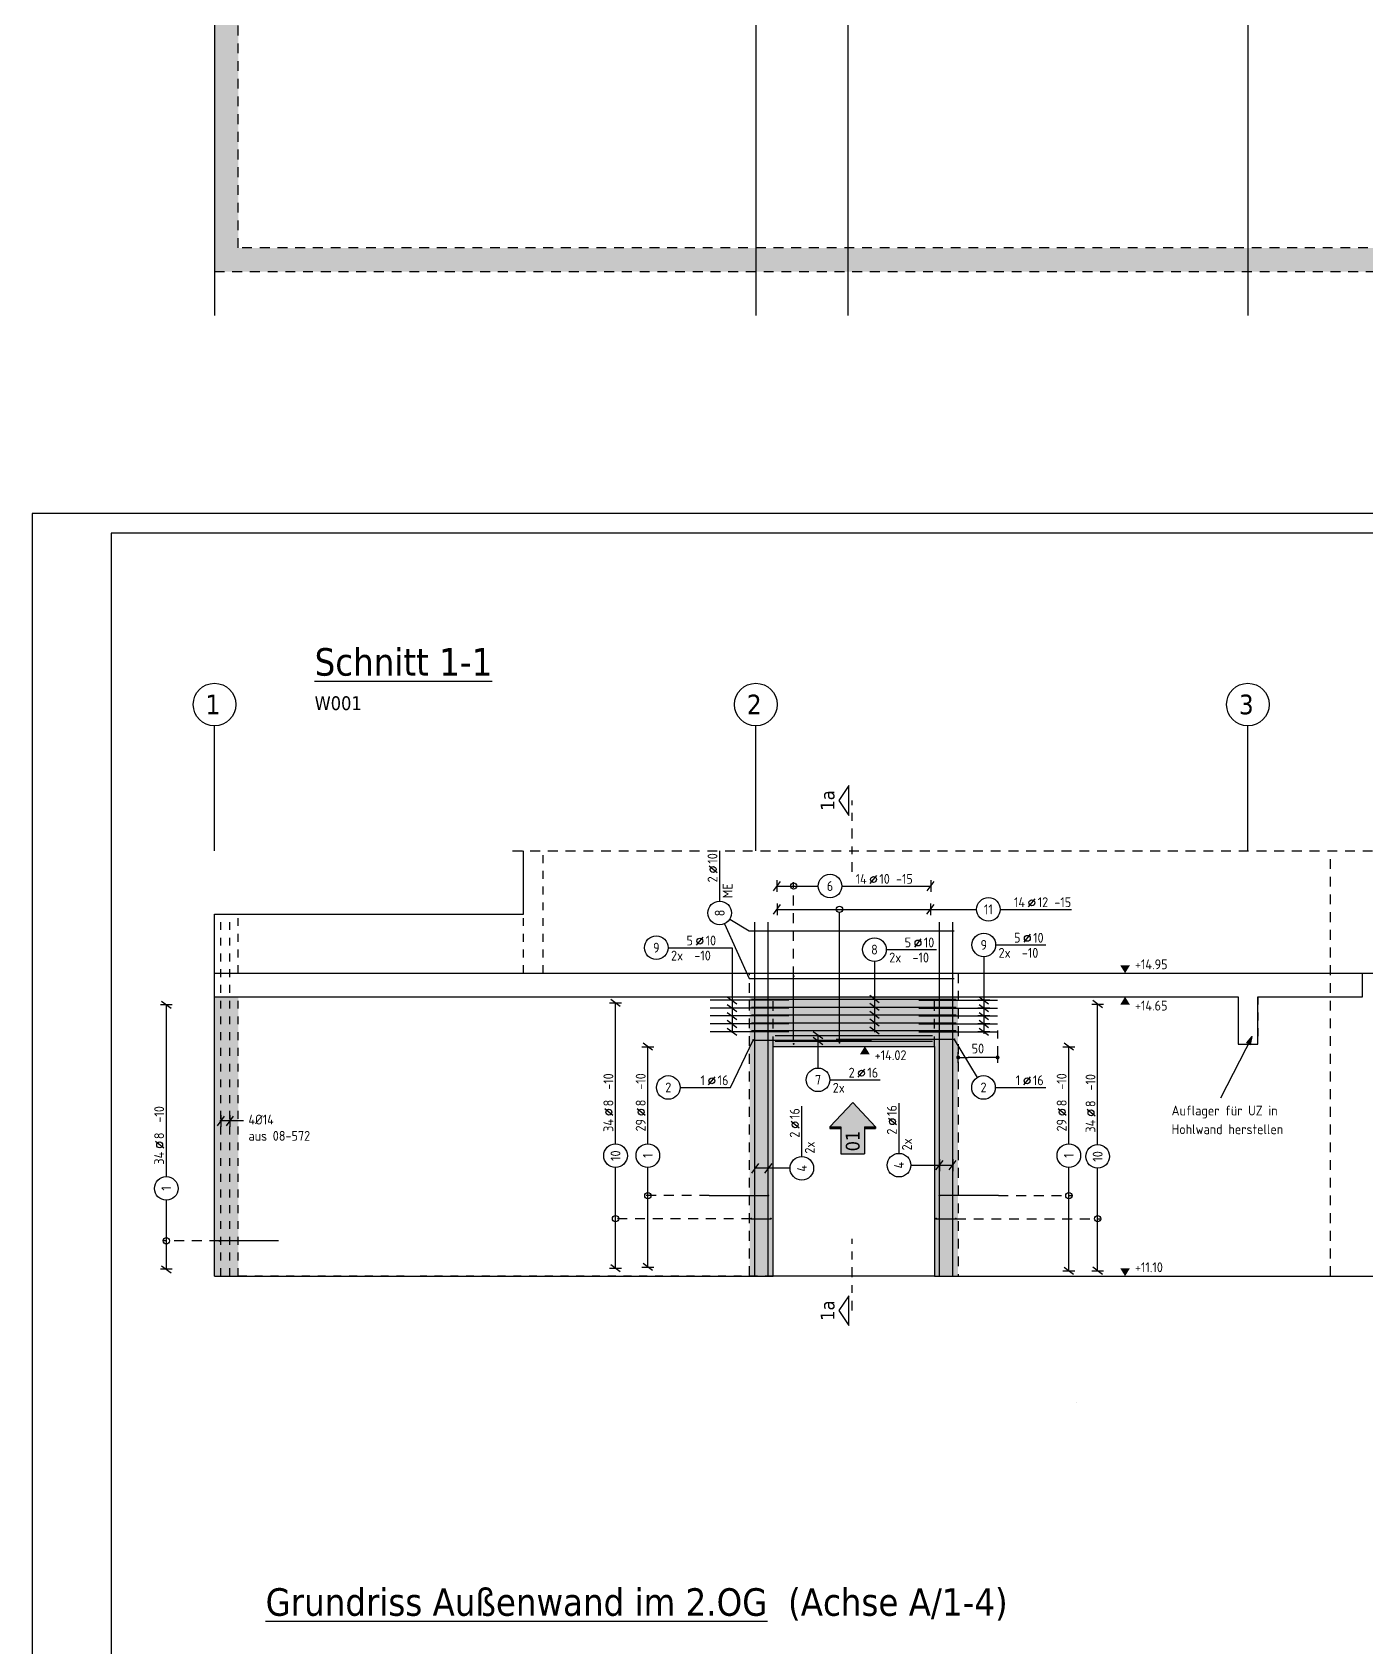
# Model space of a CAD drawing. Extents: x 21.6 to 105.5, y -19 to 78.7.
# Drawn here: x 39.96 to 56.89, y -3.71 to 16.8 of the extents above; entities that cross this region are included whole.
import ezdxf
from ezdxf.enums import TextEntityAlignment as Align

# ---------------------------------------------------------------- set-up
doc = ezdxf.new("R2010")
doc.units = 0
doc.header["$LTSCALE"] = 0.5
for name, pattern in [('AUSGEZOGEN', [1000.01, 1000, 0.01]), ('DASHDOTSMALL', [1.05, 0.5, -0.25, 0.05, -0.25]), ('DOT', [0.175, 0.05, -0.125]), ('HIDDEN', [0.375, 0.25, -0.125]), ('HIDDEN2', [0.187, 0.125, -0.062]), ('HIDDEN4', [0.12, 0.02, -0.1]), ('PUNKT', [0.175, 0.05, -0.125]), ('STRICHPUNKT2', [0.55, 0.25, -0.125, 0.05, -0.125]), ('VERDECKT', [0.375, 0.25, -0.125])]:
    doc.linetypes.add(name, pattern=pattern)
for name, color, linetype in [('ACHSEN', 7, 'Continuous'), ('AFU', 7, 'Continuous'), ('BETON', 7, 'Continuous'), ('DRUEBER', 7, 'Continuous'), ('grau_hell', 7, 'Continuous'), ('grau_mittel', 7, 'Continuous'), ('HBT', 7, 'Continuous'), ('HILFE', 7, 'Continuous'), ('INDEX', 7, 'Continuous'), ('koten', 7, 'Continuous'), ('MASSE', 7, 'Continuous'), ('OBJEKT', 7, 'Continuous'), ('RAHMEN', 7, 'Continuous'), ('RND', 7, 'Continuous'), ('RND_BILD', 7, 'Continuous'), ('SCHNITTE', 7, 'Continuous'), ('SFP_Achsen', 7, 'Continuous'), ('TEXT', 7, 'Continuous'), ('VERDECKT', 7, 'Continuous')]:
    doc.layers.add(name, color=color, linetype=linetype)
doc.layers.add('NOPLOT', color=7, linetype='Continuous', plot=False)
doc.styles.add('helv', font='tahoma.ttf')
doc.styles.add('txt', font='isocp.shx')
doc.linetypes.add('AFU_50K', pattern='A,0.15,["/",Standard,S=0.2,R=0,X=-0.01,Y=-0.1],0.07,["/",Standard,S=0.2,R=0,X=-0.01,Y=-0.1],0.15', length=0.37)
doc.linetypes.add('AFU_50L', pattern='A,0.75,["/",Standard,S=0.2,R=0,X=-0.01,Y=-0.1],0.07,["/",Standard,S=0.2,R=0,X=-0.01,Y=-0.1],0.75', length=1.57)
doc.linetypes.add('AFU_50M', pattern='A,0.45,["/",Standard,S=0.2,R=0,X=-0.01,Y=-0.1],0.07,["/",Standard,S=0.2,R=0,X=-0.01,Y=-0.1],0.45', length=0.97)
doc.dimstyles.new('DOT_I', dxfattribs={"dimscale": 0.5, "dimtxt": 0.25, "dimasz": 0.25, "dimexe": 0.1, "dimexo": 0.3, "dimgap": 0.1, "dimtad": 1, "dimdec": 3, "dimzin": 3, "dimtxsty": 'txt', "dimblk": 'DOT', "dimblk1": 'DOT', "dimblk2": 'DOT', "dimsah": 1, "dimcen": 0.1, "dimse1": 1, "dimse2": 1, "dimazin": 0, "dimtfac": 1, "dimtdec": 4, "dimtix": 1, "dimtmove": 2, "dimatfit": 3, "dimfxl": 0, "dimtvp": 1, "dimtolj": 1, "dimtzin": 0, "dimarcsym": 0})

# ---------------------------------------------------------------- blocks, each defined once
blk = doc.blocks.new('Pfeillinie')
at = {"layer": 'TEXT', "linetype": 'Continuous'}
blk.add_hatch(color=7, dxfattribs=at).paths.add_polyline_path([(0, 0), (-0.8, 0.2), (-0.8, 0), (-0.8, -0.2)])
at = {"layer": 'TEXT', "color": 7, "linetype": 'Continuous'}
for p, q in [((-0.8, 0), (-0.8, 0.2)), ((-0.8, 0.2), (0, 0)), ((-0.8, 0), (-0.8, -0.2)), ((-0.8, -0.2), (0, 0))]:
    blk.add_line(p, q, dxfattribs=at)
blk = doc.blocks.new('lei_gre')
at = {"layer": 'RND', "color": 7, "linetype": 'Continuous'}
for p, q in [((-0.09, -0.12), (0.09, 0.12)), ((0, 0.15), (0, -0.15))]:
    blk.add_line(p, q, dxfattribs=at)
blk = doc.blocks.new('RND_LEI')
at = {"layer": 'RND', "color": 7, "linetype": 'Continuous'}
blk.add_line((1.022, 0.066), (1.19, 0.27), dxfattribs=at)
for centre, radius in [((0, 0), 0.3), ((1.106, 0.168), 0.075)]:
    blk.add_circle(centre, radius, dxfattribs=at)
at = {"layer": 'RND', "color": 7, "linetype": 'Continuous', "style": 'txt'}
blk.add_attdef('POSL', text='', height=0.25, dxfattribs=at).set_placement((0, 0), align=Align.MIDDLE)
blk.add_attdef('ANZ', text='', height=0.25, dxfattribs=at).set_placement((0.931, 0.057), align=Align.RIGHT)
for tag, p in [('DUM', (1.253, 0.057)), ('ABSTD', (1.674, 0.057)), ('POSTXT', (0.374, -0.327))]:
    blk.add_attdef(tag, p, '', height=0.25, dxfattribs=at)
blk = doc.blocks.new('DOT')
at = {"layer": 'MASSE', "color": 7, "linetype": 'Continuous'}
for p, q in [((0, 0), (-1, 0)), ((0, 0.54), (0, -0.54))]:
    blk.add_line(p, q, dxfattribs=at)
at = {"layer": 'MASSE', "color": 7, "linetype": 'Continuous', "const_width": 0.2}
blk.add_lwpolyline([(-0.1, 0, 1), (0.1, 0, 1)], format="xyb", close=True, dxfattribs=at)
blk = doc.blocks.new('*D13')
at = {"layer": 'DEFPOINTS', "color": 0, "linetype": 'AUSGEZOGEN', "transparency": 16777216}
for p in [(51.716, 3.775), (51.716, 3.775), (52.216, 3.775)]:
    blk.add_point(p, dxfattribs=at)
at = {"layer": 'MASSE', "color": 0, "linetype": 'AUSGEZOGEN', "lineweight": -2, "transparency": 16777216}
blk.add_line((52.091, 3.775), (51.841, 3.775), dxfattribs=at)
at = {"layer": 'MASSE', "color": 0, "linetype": 'AUSGEZOGEN', "lineweight": -2, "transparency": 16777216, "xscale": 0.125, "yscale": 0.125, "zscale": 0.125, "rotation": 180}
blk.add_blockref('DOT', (51.716, 3.775), dxfattribs=at)
at = {"layer": 'MASSE', "color": 0, "linetype": 'AUSGEZOGEN', "lineweight": -2, "transparency": 16777216, "xscale": 0.125, "yscale": 0.125, "zscale": 0.125}
blk.add_blockref('DOT', (52.216, 3.775), dxfattribs=at)
at = {"layer": 'MASSE', "color": 0, "linetype": 'AUSGEZOGEN', "transparency": 16777216, "insert": (51.966, 3.888), "char_height": 0.125, "attachment_point": 5, "style": 'txt'}
blk.add_mtext('\\A1;50', dxfattribs=at)
blk = doc.blocks.new('SCHN-2')
at = {"layer": 'SCHNITTE', "color": 6, "linetype": 'Continuous'}
blk.add_lwpolyline([(0.378, 0.088), (0, 0.34), (-0.378, 0.088)], close=True, dxfattribs=at)
at = {"layer": 'SCHNITTE', "color": 1, "linetype": 'DASHDOTSMALL', "style": 'helv'}
blk.add_attdef('SCHN-2', text='', height=0.35, dxfattribs=at).set_placement((0, 0.45), align=Align.CENTER)
blk = doc.blocks.new('DINA1')
at = {"layer": 'RAHMEN'}
for p, q in [((0, 59.4), (0, 0)), ((84.1, 59.4), (0, 59.4))]:
    blk.add_line(p, q, dxfattribs=at)
at = {"layer": 'RAHMEN', "color": 5}
for p, q in [((2, 58.9), (2, 0.5)), ((83.6, 58.9), (2, 58.9))]:
    blk.add_line(p, q, dxfattribs=at)
blk = doc.blocks.new('Brüstung DG')
at = {"color": 0, "linetype": 'ByBlock', "lineweight": -2}
blk.add_lwpolyline([(0.285, 20.285), (0.285, 20.285), (0.285, 20.285), (0.285, 20.95), (38.75, 20.95), (38.75, 0.3), (0.285, 0.3), (0.285, 3.925), (0.075, 3.925), (0.075, 0), (39.05, 0), (39.05, 21.25), (0.125, 21.25), (0.125, 20.285), (0.125, 20.285), (0.125, 20.285)], close=True, dxfattribs=at)
blk = doc.blocks.new('OKRD_O')
at = {"color": 0, "linetype": 'ByBlock'}
blk.add_solid([(-0.125, 0.202), (0.125, 0.202), (0, 0)], dxfattribs=at)
at = {"color": 0, "linetype": 'ByBlock', "style": 'txt'}
blk.add_attdef('OKRD', (0.25, 0.1), '', height=0.25, dxfattribs=at)
blk = doc.blocks.new('OKRD_U')
at = {"color": 0, "linetype": 'ByBlock'}
blk.add_solid([(-0.125, -0.202), (0.125, -0.202), (0, 0)], dxfattribs=at)
at = {"color": 0, "linetype": 'ByBlock', "style": 'txt'}
blk.add_attdef('OKRD', (0.25, -0.35), '', height=0.25, dxfattribs=at)
blk = doc.blocks.new('hin_ind5')
at = {"layer": 'grau_hell', "linetype": 'AUSGEZOGEN'}
h = blk.add_hatch(color=9, dxfattribs=at)
h.dxf.hatch_style = 2
h.paths.add_polyline_path([(0, 0), (0.619, -0.577), (0.619, -0.3), (1.306, -0.3), (1.306, 0.3), (0.619, 0.3), (0.619, 0.577)])
h.paths.add_polyline_path([(0.34, -0.274), (1.311, -0.274), (1.311, 0.274), (0.34, 0.274)], flags=9)
at = {"layer": 'OBJEKT', "linetype": 'AUSGEZOGEN'}
for points in [[(0.619, 0.3), (0.66, 0.3), (0.66, 0.577), (0.619, 0.577)], [(0.619, -0.577), (0.66, -0.577), (0.66, -0.3), (0.619, -0.3)]]:
    blk.add_hatch(color=1, dxfattribs=at).paths.add_polyline_path(points)
at = {"layer": 'OBJEKT', "color": 1, "linetype": 'AUSGEZOGEN'}
for p, q in [((0, 0), (0.619, 0.577)), ((0.619, 0.577), (0.619, 0.3)), ((0.619, 0.577), (0.66, 0.577)), ((0.66, 0.577), (0.66, 0.3)), ((0, 0), (0.619, -0.577)), ((0.619, 0.3), (1.306, 0.3)), ((1.306, 0.3), (1.306, -0.3)), ((0.619, -0.3), (0.619, -0.577)), ((0.619, -0.3), (1.306, -0.3)), ((0.66, -0.3), (0.66, -0.577))]:
    blk.add_line(p, q, dxfattribs=at)
at = {"layer": 'OBJEKT', "color": 7, "linetype": 'AUSGEZOGEN'}
blk.add_line((0.619, -0.577), (0.66, -0.577), dxfattribs=at)
at = {"layer": 'INDEX', "color": 1, "linetype": 'Continuous', "style": 'helv'}
blk.add_attdef('INDEX', text='', height=0.35, rotation=360, dxfattribs=at).set_placement((1.259, 0), align=Align.MIDDLE_RIGHT)

msp = doc.modelspace()

# ---------------------------------------------------------------- hatches: boundary and pattern name
at = {"layer": 'grau_hell'}
for points in [[(62.5555, 52.7622), (62.5555, 52.4622), (63.2205, 52.4622), (63.2205, 14.0622), (42.5705, 14.0622), (42.5705, 52.4622), (46.1955, 52.4622), (46.1955, 52.8122), (42.2705, 52.8122), (42.2705, 13.7622), (63.5205, 13.7622), (63.5205, 52.7622)], [(49.3655, 4.5461), (49.3655, 3.9161), (51.4155, 3.9161), (51.4155, 4.5461)]]:
    msp.add_hatch(color=9, dxfattribs=at).paths.add_polyline_path(points)
at = {"layer": 'grau_mittel'}
msp.add_hatch(color=61, dxfattribs=at).paths.add_polyline_path([(42.5705, 4.5461), (42.2705, 4.5461), (42.2705, 0.9961), (42.5705, 0.9961)])
h = msp.add_hatch(color=61, dxfattribs=at)
h.paths.add_polyline_path([(49.0655, 1.4961), (49.0655, 0.9961), (49.3655, 0.9961), (49.3655, 1.4961)])
h.paths.add_polyline_path([(49.0655, 1.4961), (49.3655, 1.4961), (49.3655, 3.9461), (49.3655, 4.5461), (49.0655, 4.5461)])
h = msp.add_hatch(color=61, dxfattribs=at)
h.paths.add_polyline_path([(51.7155, 1.4961), (51.4155, 1.4961), (51.4155, 0.9961), (51.7155, 0.9961)])
h.paths.add_polyline_path([(51.7155, 4.5461), (51.4155, 4.5461), (51.4155, 3.9461), (51.4155, 1.4961), (51.7155, 1.4961)])

# ---------------------------------------------------------------- linework, layer by layer
at = {"layer": 'ACHSEN', "color": 140, "linetype": 'AUSGEZOGEN'}
for p, q in [((42.2705, 54.4622), (42.2705, 13.2051)), ((49.1455, 54.4622), (49.1455, 13.2051)), ((55.3955, 54.4622), (55.3955, 13.2051)), ((42.2705, 6.4016), (42.2705, 7.9897)), ((49.1455, 6.4016), (49.1455, 7.9897)), ((55.3955, 6.4016), (55.3955, 7.9897))]:
    msp.add_line(p, q, dxfattribs=at)
at = {"layer": 'AFU', "color": 8, "linetype": 'AFU_50L'}
for p, q in [((42.2705, 4.8461), (63.5205, 4.8461)), ((42.2705, 4.5461), (55.2705, 4.5461)), ((55.5205, 4.5461), (56.8505, 4.5461)), ((42.2705, 0.9961), (49.3655, 0.9961)), ((51.4155, 0.9961), (63.5205, 0.9961))]:
    msp.add_line(p, q, dxfattribs=at)
at = {"layer": 'AFU', "color": 8, "linetype": 'AFU_50K'}
for p, q in [((56.8505, 4.5461), (56.8505, 4.8461)), ((55.2705, 3.9461), (55.5205, 3.9461))]:
    msp.add_line(p, q, dxfattribs=at)
at = {"layer": 'AFU', "color": 8, "linetype": 'AFU_50M'}
for p, q in [((55.2705, 4.5461), (55.2705, 3.9461)), ((55.5205, 3.9461), (55.5205, 4.5461))]:
    msp.add_line(p, q, dxfattribs=at)
at = {"layer": 'BETON', "color": 6, "linetype": 'AUSGEZOGEN'}
for p, q in [((46.1955, 5.5961), (46.1955, 6.3991)), ((42.2705, 0.9961), (42.2705, 5.5961)), ((42.2705, 5.5961), (46.1955, 5.5961)), ((49.3655, 0.9961), (49.3655, 3.9161)), ((49.3655, 3.9161), (51.4155, 3.9161)), ((51.4155, 3.9161), (51.4155, 0.9961)), ((51.4155, 0.9961), (49.3655, 0.9961))]:
    msp.add_line(p, q, dxfattribs=at)
at = {"layer": 'DRUEBER', "color": 7, "linetype": 'PUNKT'}
for p, q in [((46.4455, 4.8461), (46.4455, 6.3991)), ((46.1955, 4.8461), (46.1955, 5.5961)), ((42.5705, 4.8461), (46.1955, 4.8461)), ((46.4455, 4.8461), (56.8505, 4.8461)), ((56.8505, 4.5461), (56.8505, 4.8461)), ((42.5705, 4.5461), (55.2705, 4.5461)), ((55.2705, 4.5461), (55.2705, 3.9461)), ((55.5205, 4.5461), (56.8505, 4.5461)), ((55.5205, 4.5461), (55.5205, 3.9461)), ((55.2705, 3.9461), (55.5205, 3.9461))]:
    msp.add_line(p, q, dxfattribs=at)
at = {"layer": 'DRUEBER', "color": 7, "linetype": 'DOT'}
for p, q in [((42.5705, 4.8461), (42.5705, 5.5961)), ((42.5705, 0.9961), (42.5705, 4.5461)), ((44.6805, 0.9961), (42.5705, 0.9961)), ((49.3655, 0.9961), (44.8805, 0.9961)), ((51.4155, 0.9961), (57.9005, 0.9961))]:
    msp.add_line(p, q, dxfattribs=at)
at = {"layer": 'HBT', "color": 7, "linetype": 'VERDECKT'}
msp.add_line((53.2185, -0.6039), (53.2185, -0.6039), dxfattribs=at)
at = {"layer": 'HILFE', "color": 102, "linetype": 'HIDDEN'}
msp.add_line((46.0551, 6.3991), (59.7972, 6.3991), dxfattribs=at)
at = {"layer": 'HILFE', "color": 102, "linetype": 'AUSGEZOGEN'}
msp.add_line((42.6398, 2.9681), (42.3372, 2.9681), dxfattribs=at)
at = {"layer": 'MASSE', "color": 7, "linetype": 'HIDDEN4'}
msp.add_line((52.2155, 4.1175), (52.2155, 3.7075), dxfattribs=at)
at = {"layer": 'NOPLOT', "color": 191, "linetype": 'AUSGEZOGEN'}
msp.add_line((50.3139, 53.6578), (50.3139, 13.2051), dxfattribs=at)
at = {"layer": 'RND', "color": 7, "linetype": 'AUSGEZOGEN'}
for p, q in [((48.6863, 5.7613), (48.6863, 6.4013)), ((49.4138, 5.9533), (49.9379, 5.9533)), ((50.2379, 5.9533), (51.3669, 5.9533)), ((49.4151, 5.657), (51.3646, 5.657)), ((51.3646, 5.657), (51.9497, 5.657)), ((52.2497, 5.657), (53.1559, 5.657)), ((48.0314, 5.1703), (48.8433, 5.1703)), ((50.8024, 5.1457), (51.4424, 5.1457)), ((52.1912, 5.2054), (52.8312, 5.2054)), ((41.6572, 4.4459), (41.6572, 2.2607)), ((47.3635, 2.6771), (47.3635, 4.4672)), ((53.4874, 2.6678), (53.4874, 4.4526)), ((47.7739, 2.6783), (47.7739, 3.9111)), ((53.1212, 2.6783), (53.1212, 3.9111)), ((50.0855, 3.4908), (50.7255, 3.4908)), ((48.1835, 3.3939), (48.8235, 3.3939)), ((52.1877, 3.3939), (52.8277, 3.3939)), ((49.7301, 2.5164), (49.7301, 3.1564)), ((50.9642, 2.5562), (50.9642, 3.1962)), ((47.3635, 1.0962), (47.3635, 2.3771)), ((47.7739, 1.1111), (47.7739, 2.3783)), ((53.1212, 1.063), (53.1212, 2.3783)), ((53.4874, 1.0632), (53.4874, 2.3678)), ((41.6572, 1.9607), (41.6572, 1.0831))]:
    msp.add_line(p, q, dxfattribs=at)
at = {"layer": 'RND', "color": 102, "linetype": 'VERDECKT'}
for p, q in [((49.6256, 4.807), (49.6256, 6.0033)), ((50.2078, 5.4961), (50.2078, 5.707)), ((48.5537, 2.0192), (47.7239, 2.0192)), ((52.2273, 2.0192), (53.1712, 2.0192)), ((49.0876, 1.7265), (47.3135, 1.7265)), ((51.6876, 1.7265), (53.5374, 1.7265)), ((42.3323, 1.4442), (41.6072, 1.4442))]:
    msp.add_line(p, q, dxfattribs=at)
at = {"layer": 'RND', "color": 102, "linetype": 'AUSGEZOGEN'}
for p, q in [((48.7481, 5.4746), (49.063, 4.7786)), ((48.8145, 5.5334), (49.063, 5.3823)), ((48.8433, 5.1703), (48.8433, 4.0875)), ((50.6524, 4.9957), (50.6524, 4.0953)), ((52.0412, 5.0554), (52.0412, 4.0747)), ((48.8235, 3.3939), (49.1134, 3.995)), ((49.9355, 3.6408), (49.9355, 4.0549)), ((51.9599, 3.5221), (51.6677, 4.0032)), ((49.5801, 2.3664), (49.1343, 2.3664)), ((51.1142, 2.4062), (51.6467, 2.4062))]:
    msp.add_line(p, q, dxfattribs=at)
at = {"layer": 'RND', "color": 1, "linetype": 'HIDDEN2'}
for points in [[(42.3509, 0.9961), (42.3509, 5.4961)], [(42.4653, 0.9961), (42.4653, 5.4961)]]:
    msp.add_lwpolyline(points, dxfattribs=at)
at = {"layer": 'RND', "color": 1, "linetype": 'AUSGEZOGEN'}
for points in [[(49.063, 5.3823), (51.663, 5.3823)], [(49.1343, 0.9961), (49.1343, 5.4961)], [(49.3025, 0.9961), (49.3025, 5.4961)], [(50.2078, 3.9625), (50.2078, 5.4961)], [(51.4785, 0.9961), (51.4785, 5.4961)], [(51.6467, 0.9961), (51.6467, 5.4961)], [(49.063, 4.7786), (51.663, 4.7786)], [(49.6256, 3.9809), (49.6256, 4.807)], [(49.0905, 4.5157), (51.6905, 4.5157)], [(49.5655, 4.5026), (48.5655, 4.5026)], [(49.5655, 4.4026), (48.5655, 4.4026)], [(49.0905, 4.4157), (51.6905, 4.4157)], [(49.0905, 4.3157), (51.6905, 4.3157)], [(49.0905, 4.3157), (51.6905, 4.3157)], [(51.2155, 4.5026), (52.2155, 4.5026)], [(51.2155, 4.4026), (52.2155, 4.4026)], [(49.5655, 4.3026), (48.5655, 4.3026)], [(49.5655, 4.2026), (48.5655, 4.2026)], [(49.0905, 4.2157), (51.6905, 4.2157)], [(49.0905, 4.1157), (51.6905, 4.1157)], [(51.2155, 4.3026), (52.2155, 4.3026)], [(51.2155, 4.2026), (52.2155, 4.2026)], [(49.5655, 4.1026), (48.5655, 4.1026)], [(49.1134, 3.995), (50.6134, 3.995)], [(49.3905, 4.0549), (51.3905, 4.0549)], [(49.3905, 3.9818), (51.3905, 3.9818)], [(51.6677, 4.0032), (50.1677, 4.0032)], [(51.2155, 4.1026), (52.2155, 4.1026)], [(48.5537, 2.0192), (49.3037, 2.0192)], [(52.2273, 2.0192), (51.4773, 2.0192)], [(49.0876, 1.7265), (49.3376, 1.7265)], [(51.4376, 1.7265), (51.6876, 1.7265)], [(43.0823, 1.4442), (42.3323, 1.4442)]]:
    msp.add_lwpolyline(points, dxfattribs=at)
at = {"layer": 'RND', "color": 7, "linetype": 'AUSGEZOGEN'}
for points, const_width in [([(49.6194, 4.807, 1), (49.6319, 4.807, 1)], 0.0125), ([(49.1064, 3.995, 1), (49.1204, 3.995, 1)], 0.014), ([(49.6194, 3.9473, 1), (49.6319, 3.9473, 1)], 0.0125), ([(50.2016, 3.9625, 1), (50.2141, 3.9625, 1)], 0.0125), ([(51.6747, 4.0032, -1), (51.6607, 4.0032, -1)], 0.014), ([(49.2975, 2.0192, 1), (49.31, 2.0192, 1)], 0.0125), ([(51.4836, 2.0192, -1), (51.4711, 2.0192, -1)], 0.0125), ([(49.0939, 1.7265, -1), (49.0814, 1.7265, -1)], 0.0125), ([(49.3439, 1.7265, -1), (49.3314, 1.7265, -1)], 0.0125), ([(51.4439, 1.7265, -1), (51.4314, 1.7265, -1)], 0.0125), ([(51.6939, 1.7265, -1), (51.6814, 1.7265, -1)], 0.0125), ([(42.3386, 1.4442, -1), (42.3261, 1.4442, -1)], 0.0125)]:
    msp.add_lwpolyline(points, format="xyb", close=True, dxfattribs=dict(at, const_width=const_width))
at = {"layer": 'RND', "color": 102, "linetype": 'AUSGEZOGEN'}
msp.add_lwpolyline([(55.4511, 4.0403), (55.0462, 3.2561)], dxfattribs=at)
at = {"layer": 'RND', "color": 7, "linetype": 'AUSGEZOGEN'}
for centre in [(49.6256, 5.9533), (50.2078, 5.657), (47.7739, 2.0192), (53.1212, 2.0192), (47.3635, 1.7265), (53.4874, 1.7265), (41.6572, 1.4442)]:
    msp.add_circle(centre, 0.04, dxfattribs=at)
at = {"layer": 'SCHNITTE', "color": 6, "linetype": 'STRICHPUNKT2'}
for p, q in [((50.3693, 6.1329), (50.3693, 7.0407)), ((50.3693, 0.5584), (50.3693, 1.4723))]:
    msp.add_line(p, q, dxfattribs=at)
at = {"layer": 'SFP_Achsen', "color": 7, "linetype": 'AUSGEZOGEN'}
for centre in [(42.2705, 8.2602), (49.1455, 8.2602), (55.3955, 8.2602)]:
    msp.add_circle(centre, 0.2705, dxfattribs=at)
at = {"layer": 'VERDECKT', "color": 7, "linetype": 'HIDDEN'}
for p, q in [((56.4455, 0.9961), (56.4455, 6.3991)), ((49.0655, 0.9961), (49.0655, 4.8461)), ((49.0655, 4.8461), (51.7155, 4.8461)), ((51.7155, 4.8461), (51.7155, 0.9961)), ((49.3655, 3.9161), (49.3655, 4.5461)), ((49.3655, 4.5461), (51.4155, 4.5461)), ((51.4155, 3.9161), (51.4155, 4.5461))]:
    msp.add_line(p, q, dxfattribs=at)

# ---------------------------------------------------------------- block references
at = {"layer": 'koten', "color": 7, "linetype": 'AFU_50L', "xscale": 0.5, "yscale": 0.5, "zscale": 0.5}
for name, p, values in [('OKRD_O', (53.8358, 4.8461), {'OKRD': '+14.95'}), ('OKRD_U', (53.8358, 4.5461), {'OKRD': '+14.65'})]:
    msp.add_blockref(name, p, dxfattribs=at).add_auto_attribs(values)
at = {"layer": 'koten', "color": 7, "linetype": 'AUSGEZOGEN', "xscale": 0.5, "yscale": 0.5, "zscale": 0.5}
for name, p, values in [('OKRD_U', (50.5305, 3.9161), {'OKRD': '+14.02'}), ('OKRD_O', (53.8358, 0.9961), {'OKRD': '+11.10'})]:
    msp.add_blockref(name, p, dxfattribs=at).add_auto_attribs(values)
at = {"layer": 'RAHMEN', "color": 7, "xscale": 0.5, "yscale": 0.5, "zscale": 0.5}
msp.add_blockref('DINA1', (39.9553, -19.0109), dxfattribs=at)
at = {"layer": 'RND', "color": 7, "linetype": 'AUSGEZOGEN', "xscale": 0.5, "yscale": 0.5, "zscale": 0.5, "rotation": 90}
for p, values in [((48.6863, 5.6113), {'POSL': '8', 'DUM': '10', 'ANZ': '2', 'POSTXT': 'ME'}), ((47.3635, 2.5271), {'POSL': '10', 'DUM': '8', 'ANZ': '34', 'ABSTD': '-10'}), ((47.7739, 2.5283), {'POSL': '1', 'DUM': '8', 'ANZ': '29', 'ABSTD': '-10'}), ((53.1212, 2.5283), {'POSL': '1', 'DUM': '8', 'ANZ': '29', 'ABSTD': '-10'}), ((53.4874, 2.5178), {'POSL': '10', 'DUM': '8', 'ANZ': '34', 'ABSTD': '-10'}), ((41.6572, 2.1107), {'POSL': '1', 'DUM': '8', 'ANZ': '34', 'ABSTD': '-10'}), ((49.7301, 2.3664), {'POSL': '4', 'DUM': '16', 'ANZ': '2', 'POSTXT': '2x'}), ((50.9642, 2.4062), {'POSL': '4', 'DUM': '16', 'ANZ': '2', 'POSTXT': '2x'})]:
    msp.add_blockref('RND_LEI', p, dxfattribs=at).add_auto_attribs(values)
at = {"layer": 'RND', "color": 7, "linetype": 'AUSGEZOGEN', "xscale": 0.5, "yscale": 0.5, "zscale": 0.5}
for p in [(49.4138, 5.9533), (51.3669, 5.9533), (49.4151, 5.657), (51.3646, 5.657), (42.3509, 2.9681), (42.4653, 2.9681)]:
    msp.add_blockref('lei_gre', p, dxfattribs=at)
for p, values in [((50.0879, 5.9533), {'POSL': '6', 'DUM': '10', 'ANZ': '14', 'ABSTD': '-15'}), ((52.0997, 5.657), {'POSL': '11', 'DUM': '12', 'ANZ': '14', 'ABSTD': '-15'}), ((52.0412, 5.2054), {'POSL': '9', 'DUM': '10', 'ANZ': '5', 'POSTXT': '2x  -10'}), ((47.8814, 5.1703), {'POSL': '9', 'DUM': '10', 'ANZ': '5', 'POSTXT': '2x  -10'}), ((50.6524, 5.1457), {'POSL': '8', 'DUM': '10', 'ANZ': '5', 'POSTXT': '2x  -10'}), ((48.0335, 3.3939), {'POSL': '2', 'DUM': '16', 'ANZ': '1'}), ((49.9355, 3.4908), {'POSL': '7', 'DUM': '16', 'ANZ': '2', 'POSTXT': '2x'}), ((52.0377, 3.3939), {'POSL': '2', 'DUM': '16', 'ANZ': '1'})]:
    msp.add_blockref('RND_LEI', p, dxfattribs=at).add_auto_attribs(values)
at = {"layer": 'RND', "color": 102, "linetype": 'AUSGEZOGEN'}
for name, p, xscale, yscale, zscale, rotation in [('lei_gre', (48.8433, 4.5026), 0.5, 0.5, 0.5, 270), ('lei_gre', (50.6524, 4.5157), 0.5, 0.5, 0.5, 90), ('lei_gre', (52.0412, 4.5026), 0.5, 0.5, 0.5, 270), ('lei_gre', (48.8433, 4.4026), 0.5, 0.5, 0.5, 270), ('lei_gre', (48.8433, 4.3026), 0.5, 0.5, 0.5, 270), ('lei_gre', (50.6524, 4.4157), 0.5, 0.5, 0.5, 90), ('lei_gre', (50.6524, 4.3157), 0.5, 0.5, 0.5, 90), ('lei_gre', (52.0412, 4.4026), 0.5, 0.5, 0.5, 270), ('lei_gre', (52.0412, 4.3026), 0.5, 0.5, 0.5, 270), ('lei_gre', (48.8433, 4.2026), 0.5, 0.5, 0.5, 270), ('lei_gre', (48.8433, 4.1026), 0.5, 0.5, 0.5, 270), ('lei_gre', (50.6524, 4.2157), 0.5, 0.5, 0.5, 90), ('lei_gre', (50.6524, 4.1157), 0.5, 0.5, 0.5, 90), ('lei_gre', (52.0412, 4.2026), 0.5, 0.5, 0.5, 270), ('lei_gre', (52.0412, 4.1026), 0.5, 0.5, 0.5, 270), ('lei_gre', (49.9355, 4.0549), 0.5, 0.5, 0.5, 90), ('lei_gre', (49.9355, 3.9818), 0.5, 0.5, 0.5, 90), ('Pfeillinie', (55.4511, 4.0403), -0.1249999999999999, 0.125, 0.125, 242.6887306019078), ('lei_gre', (49.1343, 2.3664), 0.5, 0.5, 0.5, 180), ('lei_gre', (49.3025, 2.3664), 0.5, 0.5, 0.5, 180)]:
    msp.add_blockref(name, p, dxfattribs=dict(at, xscale=xscale, yscale=yscale, zscale=zscale, rotation=rotation))
at = {"layer": 'RND', "color": 7, "linetype": 'AUSGEZOGEN', "xscale": 0.5, "yscale": 0.5, "zscale": 0.5}
for p, rotation in [((41.6572, 4.4459), 270), ((47.3635, 4.4672), 90), ((53.4874, 4.4526), 90), ((47.7739, 3.9111), 90), ((53.1212, 3.9111), 90), ((41.6572, 1.0831), 270), ((47.3635, 1.0962), 90), ((47.7739, 1.1111), 90), ((53.1212, 1.063), 90), ((53.4874, 1.0632), 90)]:
    msp.add_blockref('lei_gre', p, dxfattribs=dict(at, rotation=rotation))
at = {"layer": 'RND', "color": 102, "linetype": 'AUSGEZOGEN', "xscale": 0.5, "yscale": 0.5, "zscale": 0.5}
for p in [(51.4785, 2.4062), (51.6467, 2.4062)]:
    msp.add_blockref('lei_gre', p, dxfattribs=at)
at = {"layer": 'RND_BILD', "color": 7, "linetype": 'AUSGEZOGEN'}
ref = msp.add_blockref('hin_ind5', (50.3758, 3.2016), dxfattribs=dict(at, xscale=-0.5, yscale=0.5, zscale=0.5, rotation=90))
ref.add_attrib('INDEX', '01', dxfattribs={"layer": 'INDEX', "color": 1, "linetype": 'Continuous', "height": 0.175, "rotation": 90, "style": 'helv'}).set_placement((50.3758, 2.8444), align=Align.MIDDLE_RIGHT)
at = {"layer": 'SCHNITTE', "color": 6, "linetype": 'STRICHPUNKT2', "xscale": 0.5, "yscale": 0.5, "zscale": 0.5, "rotation": 90}
for p in [(50.3693, 7.0407), (50.3693, 0.5584)]:
    msp.add_blockref('SCHN-2', p, dxfattribs=at).add_auto_attribs({'SCHN-2': '1a'})
at = {"layer": 'VERDECKT', "color": 7, "linetype": 'VERDECKT', "rotation": 270}
msp.add_blockref('Brüstung DG', (42.2705, 52.8122), dxfattribs=at)

# ---------------------------------------------------------------- texts
at = {"layer": 'SFP_Achsen', "color": 6, "linetype": 'AUSGEZOGEN', "style": 'helv'}
for s, p in [('1', (42.1565, 8.1358)), ('2', (49.0315, 8.1358)), ('3', (55.2815, 8.1358))]:
    msp.add_text(s, height=0.25, dxfattribs=at).set_placement(p)
at = {"layer": 'TEXT', "color": 5, "linetype": 'AUSGEZOGEN', "style": 'helv'}
for s, p in [('%%uSchnitt 1-1', (43.5416, 8.6272)), ('%%UGrundriss Außenwand im 2.OG%%U  (Achse A/1-4)', (42.9186, -3.3199))]:
    msp.add_text(s, height=0.35, dxfattribs=at).set_placement(p)
at = {"layer": 'TEXT', "color": 1, "linetype": 'AUSGEZOGEN', "style": 'helv'}
msp.add_text('W001', height=0.175, dxfattribs=at).set_placement((43.5416, 8.1897))
at = {"layer": 'TEXT', "color": 7, "linetype": 'AUSGEZOGEN', "style": 'txt'}
for s, p in [('Auflager für UZ in', (54.4267, 3.0378)), ('Hohlwand herstellen', (54.4267, 2.8003))]:
    msp.add_text(s, height=0.125, rotation=360, dxfattribs=at).set_placement(p)
for s, p in [('4%%C14 ', (42.7009, 2.9229)), ('aus 08-572', (42.7009, 2.7162))]:
    msp.add_text(s, height=0.125, dxfattribs=at).set_placement(p)

# ---------------------------------------------------------------- dimensions: what is measured, and where the dimension line sits
at = {"layer": 'MASSE', "color": 7, "linetype": 'AUSGEZOGEN'}
dim = msp.add_linear_dim(base=(51.7155, 3.775), p1=(52.2155, 3.775), p2=(51.7155, 3.775), dimstyle='DOT_I', override={"dimdec": 0, "dimlfac": 100}, dxfattribs=at)
dim.commit()
dim.dimension.update_dxf_attribs({"geometry": '*D13', "text_midpoint": (51.9655, 3.8875)})

doc.saveas('drawing.dxf')
